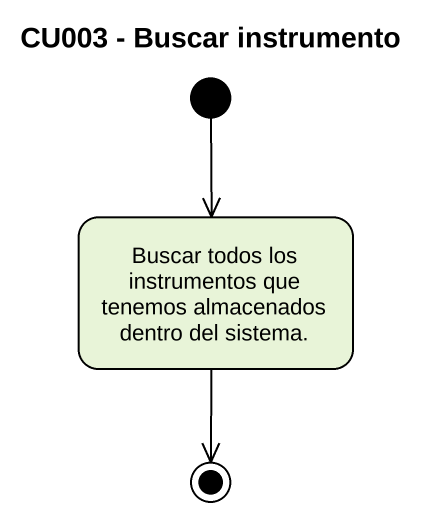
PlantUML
@startuml
title CU003 - Buscar instrumento
hide empty description
state "Buscar todos los instrumentos que tenemos almacenados dentro del sistema." as Buscar_todos_los
[*] --> Buscar_todos_los
Buscar_todos_los --> [*]
@enduml
